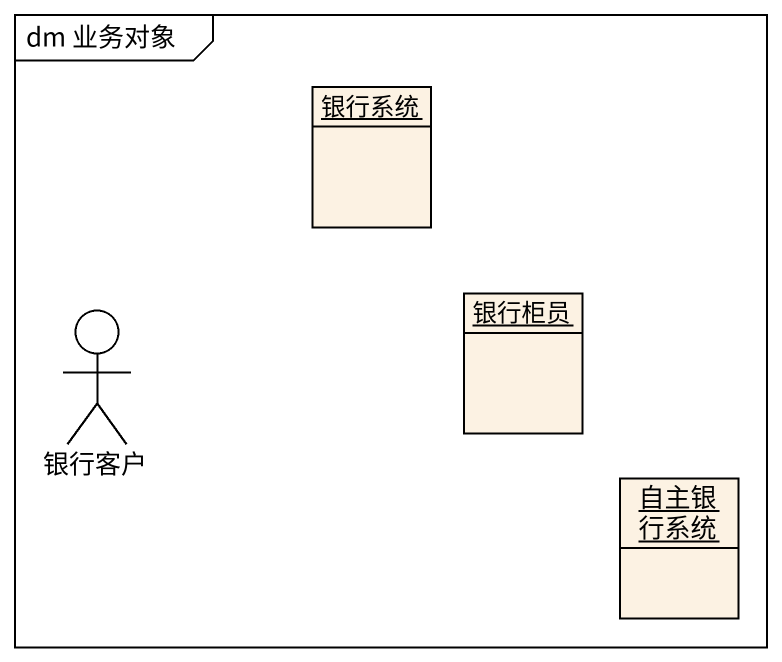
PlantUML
@startuml
mainframe dm 业务对象
allowmixing
hide circle
hide empty members
object 银行系统
actor 银行客户
object 银行柜员
object 自主银行系统
@enduml
